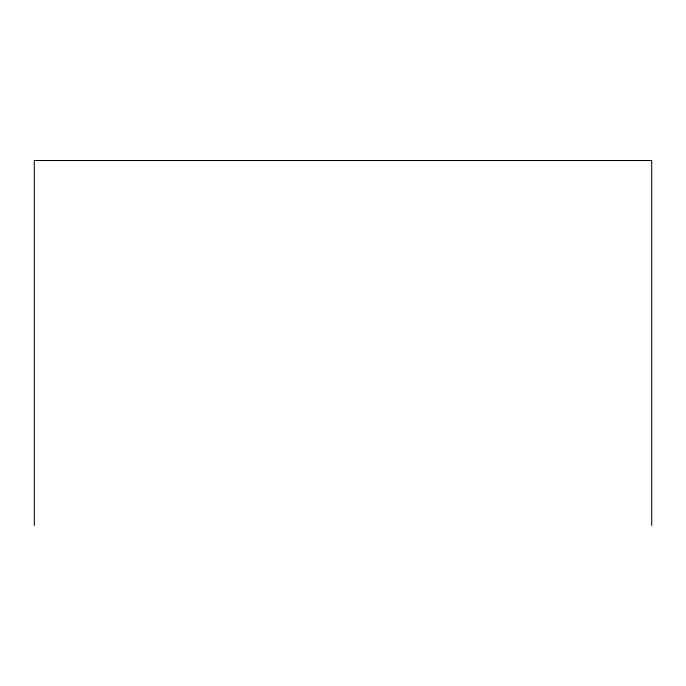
<?xml version="1.0" encoding="UTF-8"?>
<svg xmlns="http://www.w3.org/2000/svg" width="686" height="686" viewBox="0 0 686 686"><rect width="100%" height="100%" fill="white"/><g stroke="black" fill="none" stroke-linecap="round" stroke-linejoin="round"><path stroke-width="1.03" d="M651.7 525.485L651.7 160.515L34.3 160.515L34.3 525.485"/></g></svg>
